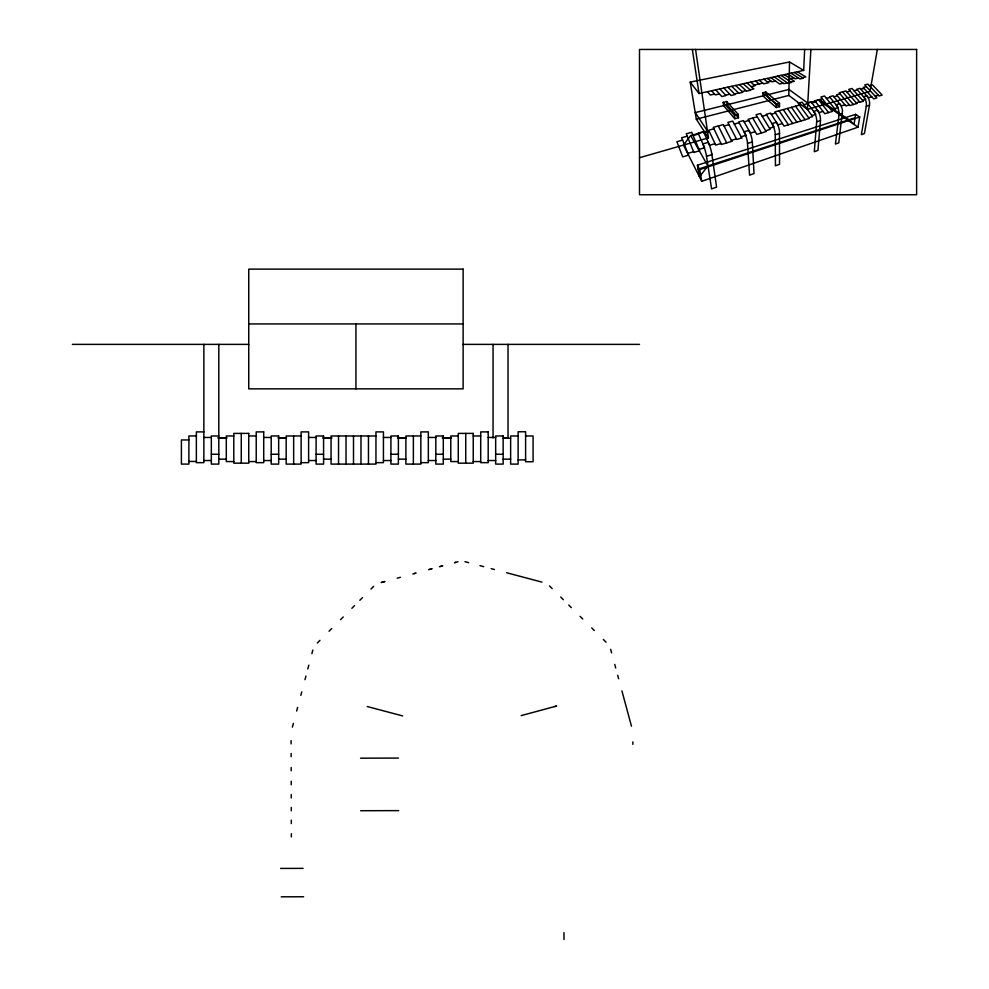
<?xml version="1.0" encoding="UTF-8"?>
<svg xmlns="http://www.w3.org/2000/svg" width="989" height="989" viewBox="0 0 989 989"><rect width="100%" height="100%" fill="white"/><g stroke="black" fill="none" stroke-linecap="round" stroke-linejoin="round"><path stroke-width="1.48" d="M779.505 106.651L779.517 103.375L765.82 92.039L762.729 92.793L762.816 95.908L776.278 107.517L779.505 106.651L765.894 95.154L765.82 92.039M776.736 122.859L777.626 124.614A23.377 23.377 0 0 1 779.456 130.882L779.542 164.298L775.438 165.793L775.252 134.751A22.265 22.265 0 0 0 773.596 127.049A21.226 21.226 0 0 0 772.31 124.157M877.367 49.45L870.011 91.408L807.407 109.42L788.826 95.426L789.519 61.973L690.211 82.112L696.305 119.162L708.445 137.891L639.5 157.733M690.211 82.112L699.025 93.535L803.686 70.38L804.663 49.45M807.407 109.42L810.881 49.45M820.487 120.596L820.351 117.332A16.974 16.974 0 0 0 818.805 112.462L817.458 110.249L813.588 111.386A14.872 14.872 0 0 1 815.344 114.501A15.972 15.972 0 0 1 816.679 121.795L814.306 151.713L817.94 150.39L820.487 120.596L816.642 121.795M837.757 107.789A13.722 13.722 0 0 1 839.018 114.811L835.421 144.06L838.796 142.836L842.492 110.521A14.526 14.526 0 0 0 840.996 105.835L839.624 103.734L836.039 104.785A12.919 12.919 0 0 1 837.819 107.764M869.479 105.254L869.615 102.856A12.115 12.115 0 0 0 868.119 97.75L866.71 95.76L863.459 96.724A11.089 11.089 0 0 1 865.276 99.518A11.608 11.608 0 0 1 866.29 106.268L861.345 134.665L864.423 133.552L869.479 105.254L866.253 106.256M855.596 114.341L854.039 124.429L848.995 119.743L819.535 99.84L807.766 103.103L788.95 89.467L695.23 112.598L707.432 130.931L690.693 135.567L683.448 145.086L701.745 181.296L858.044 127.148L859.713 116.974L855.596 114.341L697.418 165.237L699.495 176.821L707.901 165.967L690.693 135.567M292.398 727.113L293.399 723.355M296.651 711.066L297.627 707.395M300.829 695.341L301.756 691.855M304.983 679.678L305.935 676.093M307.826 668.935L308.828 665.164M311.881 653.63L312.833 650.045M317.345 642.986L319.954 640.353M329.053 631.217L331.723 628.522M340.55 619.658L343.232 616.963M351.849 608.297L354.532 605.602M359.835 600.274L362.518 597.579M370.999 589.048L373.681 586.353M697.418 165.237L699.705 169.613L859.713 116.974M698.123 169.168L855.077 117.753M711.907 154.593L716.58 187.119L711.586 188.924L706.505 156.287L711.907 154.593L711.709 153.32M752.308 141.946L754.026 173.545L749.563 175.164L747.511 143.442L752.308 141.946L751.999 139.362A30.708 30.708 0 0 0 750.082 132.823L749.217 130.968M775.252 134.751L779.653 133.379M838.981 114.798L842.541 113.686M765.647 130.771L770.221 129.386L760.504 113.512L756.029 114.724L766.116 131.562L756.758 134.405L748.104 119.323L757.265 116.789M808.643 117.778L812.637 116.566L802.067 102.151L798.148 103.227L809.163 118.482L784.054 126.11L774.844 111.93L799.508 105.094M831.798 110.78L835.482 109.668L824.529 96.02L820.907 97.009L832.33 111.448L824.814 113.735L814.899 100.841L822.316 98.789M699.013 149.426L704.564 147.757L698.147 133.156L703.488 131.685L709.645 145.272L715.01 143.665M741.107 136.791L746.015 135.32L738.684 121.931L743.431 120.621L750.428 133.095L755.188 131.673M769.529 128.261L774.041 126.901L766.178 114.328L770.542 113.117L778.009 124.849L782.386 123.538M811.882 115.54L815.814 114.365L807.296 102.943L811.128 101.879L819.189 112.548L823.021 111.398M834.704 108.691L838.338 107.603L829.536 96.786L833.084 95.797L841.416 105.91L844.952 104.846M862.544 100.334L865.832 99.357L856.746 89.245L859.973 88.355L868.552 97.8L871.766 96.835M687.874 153.419L693.61 151.688M720.993 143.516L715.69 145.111L708.742 130.227L713.91 128.793M731.353 140.401L736.422 138.868M849.353 104.859L845.855 105.922L836.583 94.833L840.044 93.868M856.227 102.794L859.602 101.78M875.228 96.193L878.356 95.253M708.309 142.329L702.882 143.937L704.366 147.818A52.701 52.701 0 0 1 706.529 156.274M744.099 131.809L748.908 130.4M771.976 123.613L776.402 122.315M682.595 140.104L676.896 141.711L682.707 156.892L688.542 155.112L681.656 137.731L687.231 136.185M693.104 135.53L698.531 134.01M734.295 124.058L739.117 122.723M762.21 116.294L766.636 115.058M803.921 104.686L807.803 103.61M826.458 98.418L830.055 97.416M854.026 90.753L857.278 89.851M704.081 132.996L709.348 131.525M744.111 121.82L748.797 120.522M771.259 114.254L775.574 113.043M811.907 102.905L815.69 101.855M833.888 96.774L837.399 95.797M860.801 89.27L863.99 88.38M724.047 125.986L728.992 124.614M846.844 91.989L850.181 91.062M866.302 86.599L863.15 87.477L873.67 98.9L876.847 97.936L864.769 84.955L867.885 84.114L879.073 96.007L882.176 95.068L872.496 84.893L869.418 85.746M381.556 582.422L382.471 582.175M383.608 581.866L384.523 581.619M397.219 578.182L400.421 577.316M414.119 573.608L415.256 573.299M416.171 573.051L412.846 573.954M428.571 569.689L432.156 568.724M440.488 566.462L441.786 566.116M454.507 562.667L457.994 561.727M554.656 706.554L556.584 706.035L521.178 715.616M734.827 118.729L738.486 117.74L738.214 114.341L726.668 101.521L723.182 102.362L723.528 105.613L734.827 118.729L734.53 115.317L723.182 102.362M381.21 582.521L384.869 581.52M429.708 569.392L431.019 569.034M439.487 566.734L442.788 565.844M454.742 562.605L455.657 562.358M734.53 115.317L738.214 114.341M762.729 92.793L776.266 104.241L779.517 103.375M696.305 119.162L788.826 95.426M787.38 82.891L783.869 83.719L774.3 76.882M790.891 82.087L794.328 81.271L784.401 74.645M734.567 93.967L738.622 93.015M783.152 83.212L779.604 84.04L770.851 77.636M798.531 78.044L795.193 78.823L787.701 73.915M725.629 95.167L729.771 94.215M742.109 91.581L746.052 90.667M750.008 89.801L753.865 88.899L746.967 82.928M802.536 77.711L805.812 76.957L797.394 71.764M775.487 81.024L771.952 81.84L767.377 78.415M719.46 93.943L715.257 94.907L711.647 90.741M751.244 86.624L755.015 85.771L750.676 82.112M790.359 78.626L793.722 77.847M714.528 94.066L710.3 95.018L707.494 91.668M767.563 82.038L771.136 81.234M754.236 85.103L762.816 83.163M360.528 758.18L398.505 758.081M360.664 810.72L398.641 810.621M280.653 868.429L303.104 868.367M281.222 896.813L303.66 896.763M248.746 323.935L463.124 323.935M72.37 344.382L248.746 344.382M463.124 344.382L639.5 344.382M203.858 431.896L196.366 431.896L196.366 462.654L203.858 462.654L203.858 344.382M196.366 435.976L188.887 435.976L188.887 464.101L181.407 464.101L181.407 439.957L188.887 439.957M218.816 435.976L211.337 435.976L211.337 464.101L218.816 464.101L218.816 344.382M233.787 435.976L226.296 435.976L226.296 461.566L233.787 461.566M248.746 435.976L256.225 435.976M301.126 435.976L286.167 435.976L286.167 464.101L301.126 464.101L301.126 431.896L308.605 431.896L308.605 462.654L301.126 462.654M375.956 435.976L331.055 435.976L331.055 464.101L375.956 464.101L375.956 431.896L383.435 431.896L383.435 462.654L375.956 462.654M420.844 435.976L405.886 435.976L405.886 464.101L420.844 464.101L420.844 431.896L428.336 431.896L428.336 462.654L420.844 462.654M458.266 435.976L450.774 435.976L450.774 461.566L458.266 461.566M473.224 435.976L480.703 435.976M518.125 435.976L510.633 435.976L510.633 464.101L518.125 464.101L518.125 431.76L525.604 431.76L525.604 461.739L533.083 461.739L533.083 435.976L525.604 435.976M203.858 437.459L211.337 437.459M263.717 437.459L271.196 437.459M308.605 437.459L316.097 437.459M383.435 437.459L390.915 437.459M428.336 437.459L435.815 437.459M488.195 437.459L495.674 437.459M217.753 437.917L227.013 437.917M277.971 437.917L286.612 437.917M322.748 437.917L332.007 437.917M397.541 437.917L406.12 437.917M442.219 437.917L451.466 437.917M503.389 437.917L508.025 437.917L508.025 344.382M218.816 438.275L226.296 438.275M278.675 438.275L286.167 438.275M323.576 438.275L331.055 438.275M398.394 438.275L405.886 438.275M443.295 438.275L450.774 438.275M503.154 438.275L510.633 438.275M211.337 454.26L218.816 454.26M271.196 454.26L278.675 454.26M316.097 454.26L323.576 454.26M390.915 454.26L398.394 454.26M435.815 454.26L443.295 454.26M495.674 454.26L503.154 454.26M218.816 459.156L226.296 459.156M278.675 459.156L286.167 459.156M323.576 459.156L331.055 459.156M398.394 459.156L405.886 459.156M443.295 459.156L450.774 459.156M503.154 459.156L510.633 459.156M518.125 459.885L525.604 459.885M203.858 460.54L211.337 460.54M263.717 460.54L271.196 460.54M308.605 460.54L316.097 460.54M383.435 460.54L390.915 460.54M428.336 460.54L435.815 460.54M488.195 460.54L495.674 460.54M188.887 461.455L196.366 461.455M248.746 461.566L256.225 461.566M473.224 461.566L480.703 461.566M464.966 561.69L468.65 562.667M479.974 565.671L483.658 566.648M491.199 568.65L494.413 569.503M506.677 572.755L541.923 582.101M367.191 706.517L402.647 715.925M789.519 61.973L803.686 70.38M794.192 72.469L803.278 78.18L799.965 78.959L790.965 73.186M858.044 127.148L824.69 104.451L819.535 99.84M781.075 75.374L791.472 82.495L787.986 83.311L777.7 76.128M763.854 79.194L768.515 82.767L763.706 83.855L759.132 80.233M755.522 81.036L759.156 83.991M743.221 83.756L750.527 90.259L746.608 91.173L739.438 84.597M735.606 85.437L742.875 92.311L738.857 93.25L731.724 86.303M549.488 585.921L552.183 588.603M560.701 597.084L563.334 599.693M568.749 605.083L571.308 607.629M580.098 616.37L582.731 618.978M591.706 627.916L594.265 630.463M603.352 639.5L606.047 642.182M727.805 87.168L735.124 94.524L731.007 95.488L723.837 88.046M719.819 88.936L725.988 95.55L721.785 96.539L715.764 89.838M738.486 117.74L726.989 104.76L726.668 101.521M842.554 91.866L853.408 104.525M818.632 99.802L828.597 112.585M795.527 106.194L805.12 119.718M791.497 107.319L801.028 120.955M787.417 108.444L796.874 122.216M783.288 109.594L792.659 123.501M779.097 110.743L788.394 124.799M752.728 118.05L761.468 132.971M718.323 125.974L726.68 142.886M708.581 142.96L708.853 143.59A50.34 50.34 0 0 1 711.697 153.32M610.658 649.316L611.622 652.901M614.738 664.41L615.702 667.983M617.68 675.264L618.62 678.751M621.92 690.903L631.477 726.223M699.705 169.613L701.745 181.296M692.349 49.45L699.025 93.535M695.564 49.45L708.445 137.891M776.266 104.241L776.278 107.517M632.849 741.898L632.861 744.371M563.965 932.615L563.99 939.55M291.1 740.662L291.112 743.889M291.137 753.482L291.149 756.709M291.174 767.476L291.186 770.802M291.211 781.248L291.211 784.771M291.248 794.526L291.248 797.95M291.273 807.407L291.285 810.832M291.31 820.128L291.322 823.553M291.347 833.678L291.347 836.904M493.054 344.382L493.054 437.917M465.745 433.405L465.745 463.161M413.365 435.976L413.365 464.101M368.464 435.976L368.464 464.101M360.985 435.976L360.985 464.101M355.941 323.935L355.941 388.85M353.506 435.976L353.506 464.101M346.026 435.976L346.026 464.101M338.535 435.976L338.535 464.101M293.646 435.976L293.646 464.101M241.267 433.405L241.267 463.161M745.644 135.431A29.447 29.447 0 0 1 747.548 143.442M744.408 132.39A27.939 27.939 0 0 1 745.706 135.406M699.569 150.736L693.919 152.442L686.255 133.787L691.731 132.291L699.569 150.736M741.75 137.99L736.756 139.498L727.855 122.426L732.713 121.103L741.75 137.99M863.348 101.237L860.01 102.25L848.735 89.406L852.024 88.503L863.348 101.237M731.835 141.328L721.451 144.481L713.23 127.371L723.33 124.589L731.835 141.328M856.833 103.486L849.947 105.576L839.142 92.805L845.929 90.939L856.833 103.486M916.63 49.45L639.5 49.45L639.5 194.734L916.63 194.734L916.63 49.45M463.124 269.132L248.746 269.132L248.746 388.85L463.124 388.85L463.124 269.132M263.717 431.896L256.225 431.896L256.225 462.654L263.717 462.654L263.717 431.896M488.195 431.896L480.703 431.896L480.703 462.654L488.195 462.654L488.195 431.896M248.746 433.405L233.787 433.405L233.787 463.161L248.746 463.161L248.746 433.405M473.224 433.405L458.266 433.405L458.266 463.161L473.224 463.161L473.224 433.405M278.675 435.976L271.196 435.976L271.196 464.101L278.675 464.101L278.675 435.976M323.576 435.976L316.097 435.976L316.097 464.101L323.576 464.101L323.576 435.976M398.394 435.976L390.915 435.976L390.915 464.101L398.394 464.101L398.394 435.976M443.295 435.976L435.815 435.976L435.815 464.101L443.295 464.101L443.295 435.976M503.154 435.976L495.674 435.976L495.674 464.101L503.154 464.101L503.154 435.976"/></g></svg>
